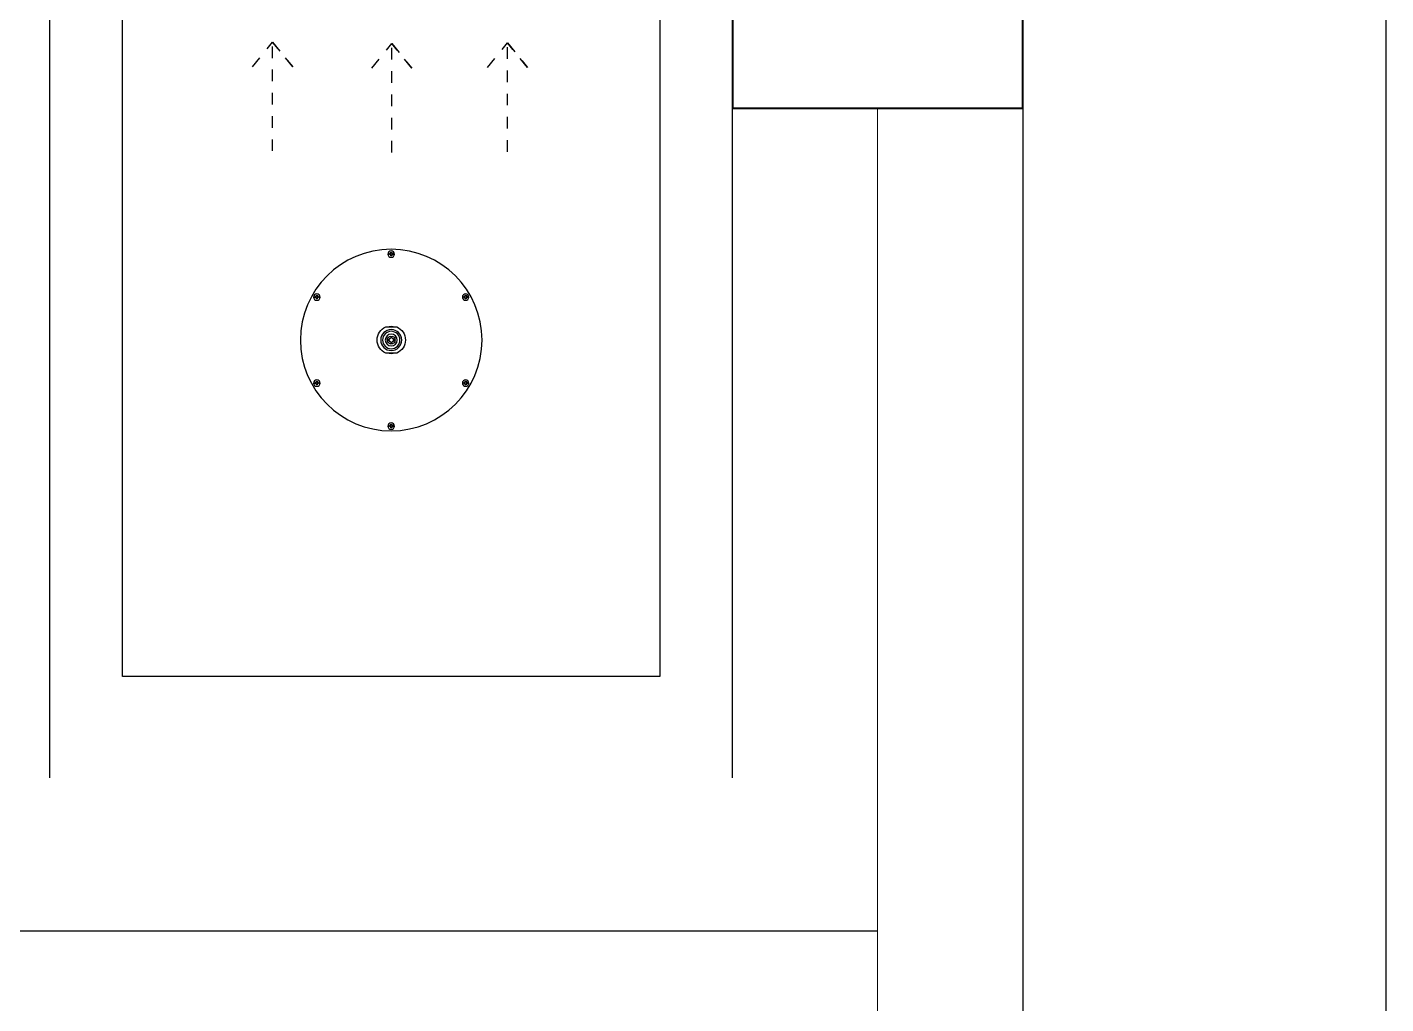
# Model space of a CAD drawing. Header units: millimetres. Extents: x 694231 to 734331, y 4486031 to 4541543.
# Drawn here: x 731538.1 to 731725.2, y 4489962.9 to 4490097.3 of the extents above; entities that cross this region are included whole.
import ezdxf

# ---------------------------------------------------------------- set-up
doc = ezdxf.new("R2010")
doc.units = ezdxf.units.MM
doc.linetypes.add('AI-Linetype-22', pattern=[3.2004, 1.6002, -1.6002])
for name, color, linetype, lineweight in [('DBM_fin_wall_solid', 111, 'Continuous', 25), ('DBM_st_concrete', 2, 'Continuous', 40), ('DBM_w_sld', 111, 'Continuous', 20)]:
    doc.layers.add(name, color=color, linetype=linetype, lineweight=lineweight)
for name, color, linetype in [('Deko_Aksesuar', 144, 'Continuous'), ('Deko_Zemin Seramik5', 155, 'Continuous'), ('DTM-AXIS', 7, 'Continuous')]:
    doc.layers.add(name, color=color, linetype=linetype)

# ---------------------------------------------------------------- blocks, each defined once
blk = doc.blocks.new('A$C10BE629B')
at = {"color": 7, "linetype": 'Continuous'}
for p, q in [((122.4, 243.7), (122.4, 243.1)), ((124.2, 244), (122.7, 244)), ((124.4, 245.7), (124.4, 244.2)), ((125.3, 246), (124.7, 246)), ((125.6, 244.2), (125.6, 245.7)), ((127.3, 244), (125.8, 244)), ((127.6, 243.1), (127.6, 243.7)), ((122.7, 242.8), (124.2, 242.8)), ((124.4, 242.6), (124.4, 241.1)), ((124.7, 240.8), (125.3, 240.8)), ((125.6, 241.1), (125.6, 242.6)), ((125.8, 242.8), (127.3, 242.8)), ((19.9, 184.5), (19.9, 183.9)), ((21.7, 184.8), (20.2, 184.8)), ((20.2, 183.6), (21.7, 183.6)), ((21.9, 186.5), (21.9, 185)), ((21.9, 183.4), (21.9, 181.9)), ((22.8, 186.8), (22.2, 186.8)), ((22.2, 181.6), (22.8, 181.6)), ((23, 185), (23, 186.5)), ((23, 181.9), (23, 183.4)), ((24.8, 184.8), (23.3, 184.8)), ((23.3, 183.6), (24.8, 183.6)), ((25, 183.9), (25, 184.5)), ((225, 184.5), (225, 183.9)), ((226.7, 184.8), (225.2, 184.8)), ((225.2, 183.6), (226.7, 183.6)), ((227, 186.5), (227, 185)), ((227, 183.4), (227, 181.9)), ((227.8, 186.8), (227.2, 186.8)), ((227.2, 181.6), (227.8, 181.6)), ((228.1, 185), (228.1, 186.5)), ((228.1, 181.9), (228.1, 183.4)), ((229.8, 184.8), (228.3, 184.8)), ((228.3, 183.6), (229.8, 183.6)), ((230.1, 183.9), (230.1, 184.5)), ((132.5, 143), (117.5, 143)), ((119.5, 125.6), (122.1, 125.6)), ((122.1, 124.4), (119.5, 124.4)), ((124.4, 127.9), (124.4, 130.5)), ((124.4, 119.5), (124.4, 122.1)), ((125.6, 130.5), (125.6, 127.9)), ((125.6, 122.1), (125.6, 119.5)), ((127.9, 125.6), (130.5, 125.6)), ((130.5, 124.4), (127.9, 124.4)), ((117.5, 107), (132.5, 107)), ((19.9, 66.1), (19.9, 65.5)), ((21.7, 66.4), (20.2, 66.4)), ((20.2, 65.2), (21.7, 65.2)), ((21.9, 68.1), (21.9, 66.6)), ((21.9, 65), (21.9, 63.5)), ((22.8, 68.4), (22.2, 68.4)), ((22.2, 63.2), (22.8, 63.2)), ((23, 66.6), (23, 68.1)), ((23, 63.5), (23, 65)), ((24.8, 66.4), (23.3, 66.4)), ((23.3, 65.2), (24.8, 65.2)), ((25, 65.5), (25, 66.1)), ((225, 66.1), (225, 65.5)), ((226.7, 66.4), (225.2, 66.4)), ((225.2, 65.2), (226.7, 65.2)), ((227, 68.1), (227, 66.6)), ((227, 65), (227, 63.5)), ((227.8, 68.4), (227.2, 68.4)), ((227.2, 63.2), (227.8, 63.2)), ((228.1, 66.6), (228.1, 68.1)), ((228.1, 63.5), (228.1, 65)), ((229.8, 66.4), (228.3, 66.4)), ((228.3, 65.2), (229.8, 65.2)), ((230.1, 65.5), (230.1, 66.1)), ((122.4, 6.9), (122.4, 6.3)), ((124.2, 7.2), (122.7, 7.2)), ((122.7, 6), (124.2, 6)), ((124.4, 8.9), (124.4, 7.4)), ((124.4, 5.8), (124.4, 4.3)), ((125.3, 9.2), (124.7, 9.2)), ((124.7, 4), (125.3, 4)), ((125.6, 7.4), (125.6, 8.9)), ((125.6, 4.3), (125.6, 5.8)), ((127.3, 7.2), (125.8, 7.2)), ((125.8, 6), (127.3, 6)), ((127.6, 6.3), (127.6, 6.9))]:
    blk.add_line(p, q, dxfattribs=at)
for centre, radius in [((125, 125), 125), ((125, 243.4), 4.48), ((22.5, 184.2), 4.48), ((227.5, 184.2), 4.48), ((125, 125), 14.4), ((22.5, 65.8), 4.48), ((227.5, 65.8), 4.48), ((125, 6.6), 4.48)]:
    blk.add_circle(centre, radius, dxfattribs=at)
for radius, start, end in [(19.5, 112.6199, 247.3801), (18.9, 72.7821, 107.2179), (19.5, 292.6199, 67.3801), (5.5, 96.26, 173.74), (5.5, 186.26, 263.74), (3, 101.5315, 168.4685), (3, 191.5315, 258.4685), (5.5, 6.26, 83.74), (3, 11.5315, 78.4685), (5.5, 276.26, 353.74), (3, 281.5315, 348.4685), (18.9, 252.7821, 287.2179)]:
    blk.add_arc((125, 125), radius, start, end, dxfattribs=at)
for centre, major_axis, start_param, end_param in [((122.7, 243.7), (0.177, -0.177), 2.357564, 3.925621), ((124.2, 244.2), (-0.177, 0.177), 2.357564, 3.925621), ((124.7, 245.7), (0.177, -0.177), 2.357564, 3.925621), ((125.3, 245.7), (0.177, 0.177), -0.784029, 0.784029), ((125.8, 244.2), (-0.177, -0.177), -0.784029, 0.784029), ((127.3, 243.7), (0.177, 0.177), -0.784029, 0.784029), ((122.7, 243.1), (0.177, 0.177), 2.357564, 3.925621), ((124.2, 242.6), (0.177, 0.177), -0.784029, 0.784029), ((124.7, 241.1), (0.177, 0.177), 2.357564, 3.925621), ((125.3, 241.1), (-0.177, 0.177), -3.925621, -2.357564), ((125.8, 242.6), (0.177, -0.177), 2.357564, 3.925621), ((127.3, 243.1), (0.177, -0.177), -0.784029, 0.784029), ((20.2, 184.5), (0.177, -0.177), 2.357564, 3.925621), ((20.2, 183.9), (0.177, 0.177), 2.357564, 3.925621), ((21.7, 185), (-0.177, 0.177), 2.357564, 3.925621), ((21.7, 183.4), (0.177, 0.177), -0.784029, 0.784029), ((22.2, 186.5), (0.177, -0.177), 2.357564, 3.925621), ((22.2, 181.9), (0.177, 0.177), 2.357564, 3.925621), ((22.8, 186.5), (0.177, 0.177), -0.784029, 0.784029), ((22.8, 181.9), (-0.177, 0.177), -3.925621, -2.357564), ((23.3, 185), (-0.177, -0.177), -0.784029, 0.784029), ((23.3, 183.4), (0.177, -0.177), 2.357564, 3.925621), ((24.8, 184.5), (0.177, 0.177), -0.784029, 0.784029), ((24.8, 183.9), (0.177, -0.177), -0.784029, 0.784029), ((225.2, 184.5), (0.177, -0.177), 2.357564, 3.925621), ((225.2, 183.9), (0.177, 0.177), 2.357564, 3.925621), ((226.7, 185), (-0.177, 0.177), 2.357564, 3.925621), ((226.7, 183.4), (0.177, 0.177), -0.784029, 0.784029), ((227.2, 186.5), (0.177, -0.177), 2.357564, 3.925621), ((227.2, 181.9), (0.177, 0.177), 2.357564, 3.925621), ((227.8, 186.5), (0.177, 0.177), -0.784029, 0.784029), ((227.8, 181.9), (-0.177, 0.177), -3.925621, -2.357564), ((228.3, 185), (-0.177, -0.177), -0.784029, 0.784029), ((228.3, 183.4), (0.177, -0.177), 2.357564, 3.925621), ((229.8, 184.5), (0.177, 0.177), -0.784029, 0.784029), ((229.8, 183.9), (0.177, -0.177), -0.784029, 0.784029), ((20.2, 66.1), (0.177, -0.177), 2.357564, 3.925621), ((20.2, 65.5), (0.177, 0.177), 2.357564, 3.925621), ((21.7, 66.6), (-0.177, 0.177), 2.357564, 3.925621), ((21.7, 65), (0.177, 0.177), -0.784029, 0.784029), ((22.2, 68.1), (0.177, -0.177), 2.357564, 3.925621), ((22.2, 63.5), (0.177, 0.177), 2.357564, 3.925621), ((22.8, 68.1), (0.177, 0.177), -0.784029, 0.784029), ((22.8, 63.5), (-0.177, 0.177), -3.925621, -2.357564), ((23.3, 66.6), (-0.177, -0.177), -0.784029, 0.784029), ((23.3, 65), (0.177, -0.177), 2.357564, 3.925621), ((24.8, 66.1), (0.177, 0.177), -0.784029, 0.784029), ((24.8, 65.5), (0.177, -0.177), -0.784029, 0.784029), ((225.2, 66.1), (0.177, -0.177), 2.357564, 3.925621), ((225.2, 65.5), (0.177, 0.177), 2.357564, 3.925621), ((226.7, 66.6), (-0.177, 0.177), 2.357564, 3.925621), ((226.7, 65), (0.177, 0.177), -0.784029, 0.784029), ((227.2, 68.1), (0.177, -0.177), 2.357564, 3.925621), ((227.2, 63.5), (0.177, 0.177), 2.357564, 3.925621), ((227.8, 68.1), (0.177, 0.177), -0.784029, 0.784029), ((227.8, 63.5), (-0.177, 0.177), -3.925621, -2.357564), ((228.3, 66.6), (-0.177, -0.177), -0.784029, 0.784029), ((228.3, 65), (0.177, -0.177), 2.357564, 3.925621), ((229.8, 66.1), (0.177, 0.177), -0.784029, 0.784029), ((229.8, 65.5), (0.177, -0.177), -0.784029, 0.784029), ((122.7, 6.9), (0.177, -0.177), 2.357564, 3.925621), ((122.7, 6.3), (0.177, 0.177), 2.357564, 3.925621), ((124.2, 7.4), (-0.177, 0.177), 2.357564, 3.925621), ((124.2, 5.8), (0.177, 0.177), -0.784029, 0.784029), ((124.7, 8.9), (0.177, -0.177), 2.357564, 3.925621), ((124.7, 4.3), (0.177, 0.177), 2.357564, 3.925621), ((125.3, 8.9), (0.177, 0.177), -0.784029, 0.784029), ((125.3, 4.3), (-0.177, 0.177), -3.925621, -2.357564), ((125.8, 7.4), (-0.177, -0.177), -0.784029, 0.784029), ((125.8, 5.8), (0.177, -0.177), 2.357564, 3.925621), ((127.3, 6.9), (0.177, 0.177), -0.784029, 0.784029), ((127.3, 6.3), (0.177, -0.177), -0.784029, 0.784029)]:
    blk.add_ellipse(centre, major_axis=major_axis, ratio=0.997265, start_param=start_param, end_param=end_param, dxfattribs=at)
at = {"layer": 'DTM-AXIS', "color": 7, "linetype": 'Continuous'}
for radius in [12, 8.2]:
    blk.add_circle((125, 125), radius, dxfattribs=at)
blk = doc.blocks.new('dhtbsdgtukcdruılftı')
at = {"layer": 'Deko_Zemin Seramik5'}
blk.add_lwpolyline([(18706.7, 14934.74), (18706.7, 15055.97), (18800.68, 15055.97), (18800.68, 14934.74)], dxfattribs=at)
blk.add_lwpolyline([(18790.69, 15044.01), (18790.69, 14948.69), (18716.7, 14948.69), (18716.7, 15043.99, -0.414145), (18718.7, 15045.99), (18788.69, 15046.01, -0.414282)], format="xyb", close=True, dxfattribs=at)
at = {"layer": 'Deko_Zemin Seramik5', "linetype": 'AI-Linetype-22'}
for points in [[(18734.61, 15032.66), (18737.37, 15036.06)], [(18737.37, 15021.06), (18737.37, 15036.06), (18740.14, 15032.66)], [(18740.14, 15032.66), (18737.37, 15036.06)], [(18751.03, 15032.45), (18753.8, 15035.84)], [(18753.8, 15020.84), (18753.8, 15035.84), (18756.56, 15032.45)], [(18756.56, 15032.45), (18753.8, 15035.84)], [(18766.95, 15032.56), (18769.71, 15035.95)], [(18769.71, 15020.95), (18769.71, 15035.95), (18772.48, 15032.56)], [(18772.48, 15032.56), (18769.71, 15035.95)]]:
    blk.add_lwpolyline(points, dxfattribs=at)
at = {"layer": 'Deko_Aksesuar', "linetype": 'Continuous', "xscale": -0.1000000000000003, "yscale": 0.1000000000000003, "zscale": 0.1000000000000003}
blk.add_blockref('A$C10BE629B', (18766.21, 14982.53), dxfattribs=at)

msp = doc.modelspace()

# ---------------------------------------------------------------- linework, layer by layer
at = {"layer": 'DBM_fin_wall_solid'}
msp.add_lwpolyline([(731285.56, 4490086.2), (731285.56, 4489972.9), (731655.23, 4489972.9)], dxfattribs=at)
at = {"layer": 'DBM_st_concrete', "ltscale": 2}
msp.add_lwpolyline([(731675.23, 4490136.2), (731635.23, 4490136.2), (731635.23, 4490086.2), (731675.23, 4490086.2)], close=True, dxfattribs=at)
at = {"layer": 'DBM_w_sld', "ltscale": 2}
for points in [[(730595.23, 4490136.2), (730595.23, 4489336.2), (731675.23, 4489336.2), (731675.23, 4490136.2), (730595.23, 4490136.2)], [(731655.23, 4489386.2), (731655.23, 4490086.2)]]:
    msp.add_lwpolyline(points, dxfattribs=at)

# ---------------------------------------------------------------- next in the draw order: block references
at = {"layer": 'DBM_fin_wall_solid'}
msp.add_blockref('dhtbsdgtukcdruılftı', (712834.54, 4475059.23), dxfattribs=at)

# ---------------------------------------------------------------- next in the draw order: linework, layer by layer
for points in [[(730545.23, 4490186.2), (731725.23, 4490186.2), (731725.23, 4489286.2), (730545.23, 4489286.2)], [(730595.23, 4490136.2), (731675.23, 4490136.2), (731675.23, 4489336.2), (730595.23, 4489336.2)]]:
    msp.add_lwpolyline(points, close=True, dxfattribs=at)

doc.saveas('drawing.dxf')
